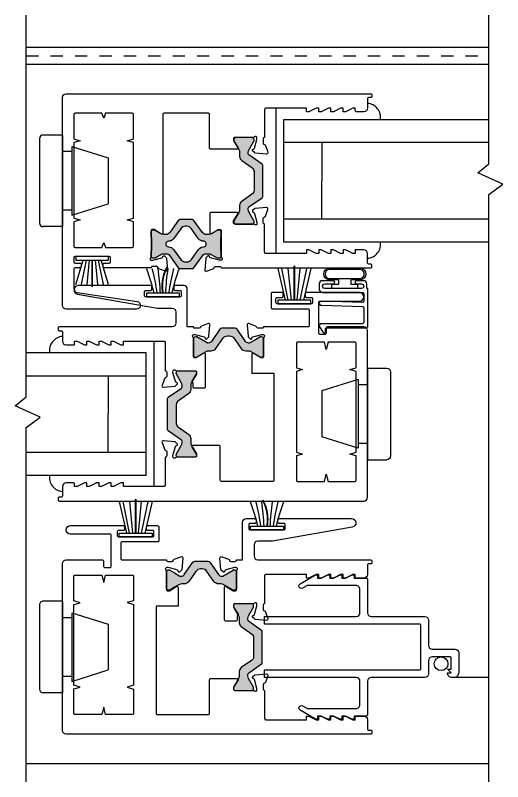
# Model space of a CAD drawing. Extents: x -58 to 121, y -68 to 28.
# Drawn here: x 8.9 to 12.9, y 11.53 to 17.8 of the extents above; entities that cross this region are included whole.
import ezdxf

# ---------------------------------------------------------------- set-up
doc = ezdxf.new("R2010")
doc.units = 0
doc.header["$LTSCALE"] = 0.25
doc.header["$MEASUREMENT"] = 0
doc.linetypes.add('HIDDEN', pattern=[0.375, 0.25, -0.125])
doc.layers.get('0').update_dxf_attribs({"linetype": 'CONTINUOUS'})
for name, color, linetype in [('GLASS-VINYL', 7, 'CONTINUOUS'), ('I-STRUT', 7, 'CONTINUOUS'), ('MISC', 9, 'CONTINUOUS'), ('SASH', 5, 'CONTINUOUS'), ('SEAL', 7, 'CONTINUOUS'), ('SILL-PAN', 7, 'CONTINUOUS'), ('VENT', 5, 'CONTINUOUS')]:
    doc.layers.add(name, color=color, linetype=linetype)
doc.styles.get("Standard").update_dxf_attribs({"font": 'simplex.shx'})

# ---------------------------------------------------------------- blocks, each defined once
blk = doc.blocks.new('25064-18mmX6mm-I-STRUT')
at = {"layer": 'I-STRUT'}
h = blk.add_hatch(color=256, dxfattribs=at)
h.dxf.hatch_style = 1
h.paths.add_polyline_path([(-0.2205, 0.3535, 0.414214), (-0.2362, 0.3377, 0.469068), (-0.2352, 0.3257), (-0.189, 0.2457), (-0.189, 0.1993, 0.244698), (-0.1722, 0.167), (-0.0877, 0.1078, -0.244698), (-0.0709, 0.0756), (-0.0709, -0.0773, -0.244698), (-0.0877, -0.1095), (-0.1722, -0.1687, 0.384668), (-0.1922, -0.2176, -0.227519), (-0.1953, -0.2583), (-0.2352, -0.3274, 0.131652), (-0.2362, -0.3313, 0.640011), (-0.2205, -0.3552), (-0.0866, -0.3552, 0.414214), (-0.0709, -0.3394, 0.469068), (-0.0719, -0.3274), (-0.1181, -0.2474), (-0.1181, -0.2174), (-0.005, -0.1382, 0.244698), (0, -0.1285), (0, -0.1268), (0, 0.1268, 0.244698), (-0.005, 0.1365), (-0.1181, 0.2157), (-0.1181, 0.2457), (-0.0719, 0.3257, 0.131652), (-0.0709, 0.3296, 0.640011), (-0.0866, 0.3535)])
blk.add_lwpolyline([(0, -0.1299), (0, -0.1268), (0, 0.1268, 0.244698), (-0.005, 0.1365), (-0.1131, 0.2122, -0.244698), (-0.1181, 0.2218), (-0.1181, 0.233, -0.131652), (-0.1118, 0.2566), (-0.0719, 0.3257, 0.131652), (-0.0709, 0.3296), (-0.0709, 0.3377, 0.414214), (-0.0866, 0.3535), (-0.2205, 0.3535, 0.414214), (-0.2362, 0.3377), (-0.2362, 0.3296, 0.131652), (-0.2352, 0.3257), (-0.1953, 0.2566, -0.131652), (-0.189, 0.233), (-0.189, 0.1993, 0.244698), (-0.1722, 0.167), (-0.0877, 0.1078, -0.244698), (-0.0709, 0.0756), (-0.0709, -0.0773, -0.244698), (-0.0877, -0.1095), (-0.1722, -0.1687, 0.244698), (-0.189, -0.201), (-0.189, -0.2347, -0.131652), (-0.1953, -0.2583), (-0.2352, -0.3274, 0.131652), (-0.2362, -0.3313), (-0.2362, -0.3394, 0.414214), (-0.2205, -0.3552), (-0.0866, -0.3552, 0.414214), (-0.0709, -0.3394), (-0.0709, -0.3313, 0.131652), (-0.0719, -0.3274), (-0.1118, -0.2583, -0.131652), (-0.1181, -0.2347), (-0.1181, -0.2235, -0.244698), (-0.1131, -0.2139), (-0.005, -0.1382, 0.244698), (0, -0.1285)], format="xyb", dxfattribs=at)
blk = doc.blocks.new('25065-14.6mmX10.2mm-I-STRUT')
at = {"layer": 'I-STRUT'}
h = blk.add_hatch(color=256, dxfattribs=at)
h.dxf.hatch_style = 1
h.paths.add_polyline_path([(-0.2213, 0.1958, 0.242889), (-0.2309, 0.2008), (-0.2835, 0.2008), (-0.336, 0.2008, 0.242889), (-0.3456, 0.1958), (-0.417, 0.0953, -0.242889), (-0.4491, 0.0787), (-0.4802, 0.0787), (-0.5378, 0.112, 0.131652), (-0.5437, 0.1136, 1.253406), (-0.5709, 0.1018), (-0.5709, 0.0591), (-0.5708, 0.0584, 0.217301), (-0.5669, 0.0512), (-0.5669, -0.0669, -0.236068), (-0.5709, -0.0591), (-0.5709, -0.1018, 0.414214), (-0.5591, -0.1136, 0.629762), (-0.5378, -0.112), (-0.4802, -0.0787), (-0.4491, -0.0787, -0.242889), (-0.417, -0.0953), (-0.3456, -0.1958, 0.242889), (-0.336, -0.2008), (-0.2835, -0.2008), (-0.2309, -0.2008, 0.242889), (-0.2213, -0.1958), (-0.1499, -0.0953, -0.242889), (-0.1178, -0.0787), (-0.0867, -0.0787), (-0.0291, -0.112, 0.131652), (-0.0232, -0.1136, 1.253406), (0.0039, -0.1018), (0.0039, -0.0591), (0.0039, -0.0584, 0.217301), (0, -0.0512), (0, 0.0512), (0.0039, 0.1018, 0.414214), (-0.0079, 0.1136, 0.629762), (-0.0291, 0.112), (-0.0867, 0.0787), (-0.1178, 0.0787, -0.242889), (-0.1499, 0.0953)])
h.paths.add_polyline_path([(-0.2392, 0.1261), (-0.1807, 0.0438, 0.244669), (-0.1419, 0.0239, -1.006741), (-0.1419, -0.0234, 0.244669), (-0.1807, -0.0432), (-0.2392, -0.1255, -0.242889), (-0.2777, -0.1454), (-0.2835, -0.1454), (-0.2892, -0.1454, -0.242889), (-0.3277, -0.1255), (-0.3862, -0.0432, 0.244669), (-0.425, -0.0234, -1.006741), (-0.425, 0.0239, 0.244669), (-0.3862, 0.0438), (-0.3277, 0.1261, -0.242889), (-0.2892, 0.1459), (-0.2835, 0.1459), (-0.2777, 0.1459, -0.242889)], flags=16)
for points in [[(-0.5709, -0.0591), (-0.5709, -0.1018, 0.414214), (-0.5591, -0.1136), (-0.5437, -0.1136, 0.131652), (-0.5378, -0.112), (-0.4893, -0.084, -0.131652), (-0.4697, -0.0787), (-0.4491, -0.0787, -0.242889), (-0.417, -0.0953), (-0.3456, -0.1958, 0.242889), (-0.336, -0.2008), (-0.2835, -0.2008), (-0.2309, -0.2008, 0.242889), (-0.2213, -0.1958), (-0.1499, -0.0953, -0.242889), (-0.1178, -0.0787), (-0.0973, -0.0787, -0.131652), (-0.0776, -0.084), (-0.0291, -0.112, 0.131652), (-0.0232, -0.1136), (-0.0079, -0.1136, 0.414214), (0.0039, -0.1018), (0.0039, -0.0591, 0.236068), (0, -0.0512), (0, 0.0512, 0.236068), (0.0039, 0.0591), (0.0039, 0.1018, 0.414214), (-0.0079, 0.1136), (-0.0232, 0.1136, 0.131652), (-0.0291, 0.112), (-0.0776, 0.084, -0.131652), (-0.0973, 0.0787), (-0.1178, 0.0787, -0.242889), (-0.1499, 0.0953), (-0.2213, 0.1958, 0.242889), (-0.2309, 0.2008), (-0.2835, 0.2008), (-0.336, 0.2008, 0.242889), (-0.3456, 0.1958), (-0.417, 0.0953, -0.242889), (-0.4491, 0.0787), (-0.4697, 0.0787, -0.131652), (-0.4893, 0.084), (-0.5378, 0.112, 0.131652), (-0.5437, 0.1136), (-0.5591, 0.1136, 0.414214), (-0.5709, 0.1018), (-0.5709, 0.0591, 0.236068), (-0.5669, 0.0512), (-0.5669, -0.0512, 0.236068)], [(-0.425, -0.0234, -0.244669), (-0.3862, -0.0432), (-0.3277, -0.1255, 0.242889), (-0.2892, -0.1454), (-0.2835, -0.1454), (-0.2777, -0.1454, 0.242889), (-0.2392, -0.1255), (-0.1807, -0.0432, -0.244669), (-0.1419, -0.0234, 1.006741), (-0.1419, 0.0239, -0.244669), (-0.1807, 0.0438), (-0.2392, 0.1261, 0.242889), (-0.2777, 0.1459), (-0.2835, 0.1459), (-0.2892, 0.1459, 0.242889), (-0.3277, 0.1261), (-0.3862, 0.0438, -0.244669), (-0.425, 0.0239, 1.006741)]]:
    blk.add_lwpolyline(points, format="xyb", close=True, dxfattribs=at)
blk = doc.blocks.new('3727-1-THERMAL-SLIDING-INTERLOCKER')
at = {"layer": 'VENT'}
for points in [[(2.5, 0.84), (2.5, 0.764, -0.414214), (2.47, 0.734), (2.41, 0.734, -0.414214), (2.4, 0.744), (2.4, 0.764), (2.38, 0.764), (2.32, 0.734), (2.3, 0.734), (2.3, 0.764), (2.28, 0.764), (2.22, 0.734), (2.2, 0.734), (2.2, 0.764), (2.18, 0.764), (2.12, 0.734), (2.1, 0.734), (2.1, 0.764), (2.08, 0.764), (2.02, 0.734), (2, 0.734), (2, 0.764), (1.667, 0.764, 0.414214), (1.657, 0.754), (1.657, 0.524, 0.414214), (1.6454, 0.5124), (1.6454, 0.4775, 0.359508), (1.6548, 0.4661, -0.263725), (1.6635, 0.4587), (1.6834, 0.4041), (1.6834, 0.404, -0.548619), (1.6715, 0.3885), (1.5799, 0.3965, -0.176327), (1.5727, 0.3999), (1.5586, 0.4139, -0.57735), (1.562, 0.4269), (1.5664, 0.4281, 0.267949), (1.5746, 0.4363), (1.594, 0.5085, 0.065543), (1.5944, 0.5115), (1.5944, 0.5201, 0.6885), (1.5741, 0.5279, -0.213422), (1.5654, 0.524), (1.413, 0.524, 0.414214), (1.4014, 0.5124), (1.4014, 0.5038, 0.137872), (1.4031, 0.4978), (1.4369, 0.4424, -0.585524), (1.4283, 0.4272), (1.216, 0.4272, -0.414214), (1.206, 0.4372), (1.206, 0.712, 0.414214), (1.196, 0.722), (0.8328, 0.722, 0.414214), (0.8228, 0.712), (0.8228, -0.2596, -0.585524), (0.811, -0.2662), (0.7522, -0.2303, 0.137872), (0.7462, -0.2286), (0.7376, -0.2286, 0.414214), (0.726, -0.2402), (0.726, -0.4524, -0.213422), (0.7221, -0.4611, 0.6885), (0.7299, -0.4814), (0.7385, -0.4814, 0.065543), (0.7415, -0.481), (0.8137, -0.4616, 0.267949), (0.8219, -0.4534), (0.8231, -0.449, -0.57735), (0.8361, -0.4456), (0.8501, -0.4597, -0.176327), (0.8535, -0.4669), (0.8615, -0.5585, -0.548619), (0.846, -0.5704), (0.8459, -0.5704), (0.7913, -0.5505, -0.263725), (0.7839, -0.5418, 0.359508), (0.7725, -0.5324), (0.7376, -0.5324, 0.414214), (0.726, -0.544), (0.344, -0.544, -0.414214), (0.334, -0.534), (0.334, -0.514, -0.414214), (0.344, -0.504), (0.384, -0.504, 0.414214), (0.394, -0.494), (0.394, -0.461, 0.414214), (0.384, -0.451), (0.104, -0.451, 0.414214), (0.094, -0.461), (0.094, -0.494, 0.414214), (0.104, -0.504), (0.144, -0.504, -0.414214), (0.154, -0.514), (0.154, -0.534, -0.414214), (0.144, -0.544), (0.104, -0.544, 0.414214), (0.094, -0.554), (0.094, -0.7151, 0.3714), (0.1196, -0.7448), (0.6118, -0.8184, -0.928445), (0.6071, -0.882), (0.03, -0.882, -0.414214), (0, -0.852), (0, 0.852, -0.414214), (0.03, 0.882), (2.526, 0.882, -0.414214), (2.536, 0.872), (2.536, 0.86, -0.414214), (2.526, 0.85), (2.51, 0.85, 0.414214)], [(0.094, 0.5125), (0.1445, 0.497), (0.094, 0.4815), (0.094, -0.1355), (0.1445, -0.151), (0.094, -0.1665), (0.094, -0.366, 0.414214), (0.104, -0.376), (0.3227, -0.376), (0.3382, -0.336), (0.3537, -0.376), (0.572, -0.376, 0.414214), (0.582, -0.366), (0.582, -0.1666), (0.5315, -0.1513), (0.582, -0.136), (0.582, 0.482), (0.5315, 0.4973), (0.582, 0.5126), (0.582, 0.712, 0.414214), (0.572, 0.722), (0.3537, 0.722), (0.3382, 0.682), (0.3227, 0.722), (0.104, 0.722, 0.414214), (0.094, 0.712)]]:
    blk.add_lwpolyline(points, format="xyb", close=True, dxfattribs=at)
blk = doc.blocks.new('3727-2-THERMAL-SLIDING-INTERLOCKER')
at = {"layer": 'VENT'}
blk.add_lwpolyline([(1.1809, -0.5704), (1.2355, -0.5505, 0.263725), (1.2429, -0.5418, -0.359508), (1.2543, -0.5324), (1.2892, -0.5324, -0.414214), (1.3008, -0.544), (2.5254, -0.544, 0.414214), (2.5354, -0.534), (2.5354, -0.522, 0.414214), (2.5254, -0.512), (2.5094, -0.512, -0.414214), (2.4994, -0.502), (2.4994, -0.426, 0.414214), (2.4694, -0.396), (2.3994, -0.396), (2.3994, -0.426), (2.3794, -0.426), (2.3194, -0.396), (2.2994, -0.396), (2.2994, -0.426), (2.2794, -0.426), (2.2194, -0.396), (2.1994, -0.396), (2.1994, -0.426), (2.1794, -0.426), (2.1194, -0.396), (2.0994, -0.396), (2.0994, -0.426), (2.0794, -0.426), (2.0194, -0.396), (1.9994, -0.396), (1.9994, -0.426), (1.6664, -0.426, -0.414214), (1.6564, -0.416), (1.6564, -0.1849, -0.414214), (1.6448, -0.1732), (1.6448, -0.1384, -0.359508), (1.6542, -0.127, 0.263725), (1.6629, -0.1195), (1.6828, -0.065), (1.6828, -0.0649, 0.548619), (1.6709, -0.0493), (1.5793, -0.0574, 0.176327), (1.5721, -0.0607), (1.558, -0.0748, 0.57735), (1.5615, -0.0878), (1.5658, -0.0889, -0.267949), (1.5741, -0.0972), (1.5934, -0.1694, -0.065543), (1.5938, -0.1724), (1.5938, -0.181, -0.6885), (1.5735, -0.1887, 0.213422), (1.5649, -0.1849), (1.4124, -0.1849, -0.414214), (1.4008, -0.1732), (1.4008, -0.1647, -0.137872), (1.4025, -0.1586), (1.4357, -0.1042, 0.585524), (1.4272, -0.089), (1.2164, -0.089, 0.414214), (1.2064, -0.099), (1.2064, -0.254, 0.585524), (1.2216, -0.2626), (1.2746, -0.2303, -0.137872), (1.2806, -0.2286), (1.2892, -0.2286, -0.414214), (1.3008, -0.2402), (1.3008, -0.4524, 0.213422), (1.3047, -0.4611, -0.6885), (1.2969, -0.4814), (1.2883, -0.4814, -0.065543), (1.2853, -0.481), (1.2131, -0.4616, -0.267949), (1.2049, -0.4534), (1.2037, -0.449, 0.57735), (1.1907, -0.4456), (1.1767, -0.4597, 0.176327), (1.1733, -0.4669), (1.1653, -0.5585, 0.548619), (1.1808, -0.5704)], format="xyb", close=True, dxfattribs=at)
blk = doc.blocks.new('A$C1D443341')
for p, q in [((0, 0.719), (0, 0.031)), ((0.188, 0.75), (0.031, 0.75)), ((0.188, 0.75), (0.188, 0)), ((0.264, 0.656), (0.562, 0.563)), ((0.264, 0.656), (0.264, 0.094)), ((0.264, 0.615), (0.188, 0.615)), ((0.562, 0.563), (0.562, 0.187)), ((0.264, 0.135), (0.188, 0.135)), ((0.264, 0.094), (0.562, 0.187)), ((0.188, 0), (0.031, 0))]:
    blk.add_line(p, q)
for centre, start, end in [((0.031, 0.719), 90, 180), ((0.031, 0.031), 180, 270)]:
    blk.add_arc(centre, 0.031, start, end)
blk = doc.blocks.new('*U103')
for p, q in [((0.03, 0.0494), (0.2285, 0.0899)), ((0.03, 0.0235), (0.2285, 0.0428)), ((0.03, -0.0235), (0.2285, -0.0428)), ((0.03, -0.0494), (0.2285, -0.0899))]:
    blk.add_line(p, q)
at = {"layer": 'SEAL'}
for p, q in [((0.2285, 0.135), (0.03, 0.0742)), ((0.2285, -0.135), (0.03, -0.0742))]:
    blk.add_line(p, q, dxfattribs=at)
blk.add_lwpolyline([(0, -0.135), (0, 0.135), (0.03, 0.135), (0.03, -0.135)], close=True, dxfattribs=at)
at = {"layer": 'SEAL', "const_width": 0.015}
blk.add_lwpolyline([(0.03, 0), (0.2496, 0)], dxfattribs=at)
at = {"flags": 9}
for tag, p in [('MANUFACTURER_PART_#', (0, -0.1988)), ('FLEETWOOD_PART_#', (-0.0006, -0.2487))]:
    blk.add_attdef(tag, p, '', height=0.0312, dxfattribs=at)
blk = doc.blocks.new('3727-SLIDING-INTERLOCK-ASSEMBLY')
for name, p in [('3727-1-THERMAL-SLIDING-INTERLOCKER', (-1.8119, -0.1719)), ('25064-18mmX6mm-I-STRUT', (-0.1708, -0.0029)), ('3727-2-THERMAL-SLIDING-INTERLOCKER', (-1.8113, -0.1719)), ('25065-14.6mmX10.2mm-I-STRUT', (-0.5151, -0.5208))]:
    blk.add_blockref(name, p)
at = {"layer": 'MISC'}
blk.add_blockref('A$C1D443341', (-1.9999, -0.3779), dxfattribs=at)
at = {"layer": 'SEAL', "xscale": -1, "rotation": 90}
blk.add_blockref('*U103', (-1.5679, -0.6229), dxfattribs=at)
blk = doc.blocks.new('3728-1-FIXED-INTERLOCKER')
at = {"layer": 'VENT', "linetype": 'Continuous'}
blk.add_lwpolyline([(-0.9169, 0.7195), (-0.9715, 0.7394), (-0.9715, 0.7394, 0.548619), (-0.9871, 0.7275), (-0.9791, 0.6359, 0.176327), (-0.9757, 0.6287), (-0.9616, 0.6146, 0.57735), (-0.9487, 0.618), (-0.9475, 0.6224, -0.267949), (-0.9393, 0.6306), (-0.8671, 0.65, -0.065543), (-0.8641, 0.6504), (-0.8555, 0.6504, -0.6885), (-0.8477, 0.6301, 0.213422), (-0.8516, 0.6214), (-0.8516, 0.471, -0.414214), (-0.8632, 0.4594), (-0.8718, 0.4594, -0.137872), (-0.8778, 0.4611), (-0.9332, 0.4949, 0.585524), (-0.9484, 0.4864), (-0.9484, 0.3344), (-0.7674, 0.3344), (-0.7674, -0.543, -0.414214), (-0.7774, -0.553), (-1.196, -0.553, -0.414214), (-1.206, -0.543), (-1.206, -0.268, 0.414214), (-1.216, -0.258), (-1.4324, -0.258, 0.585524), (-1.439, -0.2698), (-1.4031, -0.3286, -0.137872), (-1.4014, -0.3346), (-1.4014, -0.3432, -0.414214), (-1.413, -0.3548), (-1.5654, -0.3548, 0.213422), (-1.5741, -0.3587, -0.6885), (-1.5944, -0.3509), (-1.5944, -0.3423, -0.065543), (-1.594, -0.3393), (-1.5746, -0.2671, -0.267949), (-1.5664, -0.2589), (-1.562, -0.2577, 0.57735), (-1.5586, -0.2447), (-1.5727, -0.2307, 0.176327), (-1.5799, -0.2273), (-1.6715, -0.2193, 0.548619), (-1.6834, -0.2348), (-1.6834, -0.2349), (-1.6635, -0.2895, 0.263725), (-1.6548, -0.2969, -0.359508), (-1.6454, -0.3083), (-1.6454, -0.3432, -0.414214), (-1.657, -0.3548), (-1.657, -0.585, -0.414214), (-1.667, -0.595), (-2, -0.595), (-2, -0.565), (-2.02, -0.565), (-2.08, -0.595), (-2.1, -0.595), (-2.1, -0.565), (-2.12, -0.565), (-2.18, -0.595), (-2.2, -0.595), (-2.2, -0.565), (-2.22, -0.565), (-2.28, -0.595), (-2.3, -0.595), (-2.3, -0.565), (-2.32, -0.565), (-2.38, -0.595), (-2.4, -0.595), (-2.4, -0.575, 0.414214), (-2.41, -0.565), (-2.47, -0.565, 0.414214), (-2.5, -0.595), (-2.5, -0.671, -0.414214), (-2.51, -0.681), (-2.526, -0.681, 0.414214), (-2.536, -0.691), (-2.536, -0.703, 0.414214), (-2.526, -0.713), (-0.03, -0.713, 0.414214), (0, -0.683), (0, 0.683, 0.414214), (-0.03, 0.713), (-0.328, 0.713, 0.414214), (-0.338, 0.703), (-0.338, 0.661, -0.414214), (-0.348, 0.651), (-0.39, 0.651, -0.414214), (-0.4, 0.661), (-0.4, 0.914, -0.414214), (-0.39, 0.924), (-0.066, 0.924, 1), (-0.066, 0.994), (-0.5, 0.994, 0.414214), (-0.51, 0.984), (-0.51, 0.964, 0.414214), (-0.5, 0.954), (-0.46, 0.954, -0.414214), (-0.45, 0.944), (-0.45, 0.911, -0.414214), (-0.46, 0.901), (-0.74, 0.901, -0.414214), (-0.75, 0.911), (-0.75, 0.944, -0.414214), (-0.74, 0.954), (-0.7, 0.954, 0.414214), (-0.69, 0.964), (-0.69, 0.984, 0.414214), (-0.7, 0.994), (-0.78, 0.994, 0.414214), (-0.79, 0.984), (-0.79, 0.871, 0.414214), (-0.78, 0.861), (-0.488, 0.861, -0.414214), (-0.478, 0.851), (-0.478, 0.723, -0.414214), (-0.488, 0.713), (-0.8516, 0.713, -0.414214), (-0.8632, 0.7014), (-0.8981, 0.7014, -0.359508), (-0.9095, 0.7108, 0.263725), (-0.9169, 0.7195), (-0.9715, 0.7394), (-0.9715, 0.7394, 0.548619), (-0.9871, 0.7275), (-0.9791, 0.6359)], format="xyb", dxfattribs=at)
blk.add_lwpolyline([(-0.094, -0.3435), (-0.1445, -0.328), (-0.094, -0.3125), (-0.094, 0.3475), (-0.1445, 0.363), (-0.094, 0.3785), (-0.094, 0.578, 0.414214), (-0.104, 0.588), (-0.3227, 0.588), (-0.3382, 0.528), (-0.3537, 0.588), (-0.572, 0.588, 0.414214), (-0.582, 0.578), (-0.582, 0.3786), (-0.5315, 0.3633), (-0.582, 0.348), (-0.582, -0.313), (-0.5315, -0.3283), (-0.582, -0.3436), (-0.582, -0.543, 0.414214), (-0.572, -0.553), (-0.3537, -0.553), (-0.3382, -0.493), (-0.3227, -0.553), (-0.104, -0.553, 0.414214), (-0.094, -0.543)], format="xyb", close=True, dxfattribs=at)
blk = doc.blocks.new('3728-2-FIXED-INTERLOCKER')
at = {"layer": 'VENT', "linetype": 'Continuous'}
blk.add_lwpolyline([(-1.8264, 1.001, -0.414214), (-1.8164, 1.011), (-1.7764, 1.011, 0.414214), (-1.7664, 1.021), (-1.7664, 1.041, 0.414214), (-1.7764, 1.051), (-2.3695, 1.051, 0.916331), (-2.3756, 0.9815), (-1.7204, 0.866), (-1.6004, 0.866, -0.414214), (-1.5704, 0.836), (-1.5704, 0.743, -0.414214), (-1.6004, 0.713), (-2.526, 0.713, 0.414214), (-2.536, 0.703), (-2.536, 0.691, 0.414214), (-2.526, 0.681), (-2.51, 0.681, -0.414214), (-2.5, 0.671), (-2.5, 0.595, 0.414214), (-2.47, 0.565), (-2.4, 0.565), (-2.4, 0.595), (-2.38, 0.595), (-2.32, 0.565), (-2.3, 0.565), (-2.3, 0.595), (-2.28, 0.595), (-2.22, 0.565), (-2.2, 0.565), (-2.2, 0.595), (-2.18, 0.595), (-2.12, 0.565), (-2.1, 0.565), (-2.1, 0.595), (-2.08, 0.595), (-2.02, 0.565), (-2, 0.565), (-2, 0.595), (-1.667, 0.595, -0.414214), (-1.657, 0.585), (-1.657, 0.3539, -0.414214), (-1.6454, 0.3422), (-1.6454, 0.3074, -0.359508), (-1.6548, 0.296, 0.263725), (-1.6635, 0.2885), (-1.6834, 0.234), (-1.6834, 0.2339, 0.548619), (-1.6715, 0.2183), (-1.5799, 0.2264, 0.176327), (-1.5727, 0.2297), (-1.5586, 0.2438, 0.57735), (-1.562, 0.2568), (-1.5664, 0.2579, -0.267949), (-1.5746, 0.2662), (-1.594, 0.3384, -0.065543), (-1.5944, 0.3414), (-1.5944, 0.35, -0.6885), (-1.5741, 0.3577, 0.213422), (-1.5654, 0.3539), (-1.413, 0.3539, -0.414214), (-1.4014, 0.3422), (-1.4014, 0.3337, -0.137872), (-1.4031, 0.3276), (-1.439, 0.2688, 0.585524), (-1.4324, 0.257), (-1.4324, 0.223, 0.414214), (-1.4224, 0.213), (-1.337, 0.213, 0.414214), (-1.327, 0.223), (-1.327, 0.4879, 0.585524), (-1.3422, 0.4964), (-1.4001, 0.4611, -0.137872), (-1.4062, 0.4594), (-1.4148, 0.4594, -0.414214), (-1.4264, 0.471), (-1.4264, 0.6214, 0.213422), (-1.4303, 0.6301, -0.6885), (-1.4225, 0.6504), (-1.4139, 0.6504, -0.065543), (-1.4109, 0.65), (-1.3387, 0.6306, -0.267949), (-1.3305, 0.6224), (-1.3293, 0.618, 0.57735), (-1.3163, 0.6146), (-1.3022, 0.6287, 0.176327), (-1.2989, 0.6359), (-1.2909, 0.7275, 0.548619), (-1.3064, 0.7394), (-1.3065, 0.7394), (-1.3611, 0.7195, 0.263725), (-1.3685, 0.7108, -0.359508), (-1.3799, 0.7014), (-1.4148, 0.7014, -0.414214), (-1.4264, 0.713), (-1.4764, 0.713), (-1.4764, 0.7587), (-1.4764, 1.021, 0.414214), (-1.5064, 1.051), (-1.5764, 1.051, 0.414214), (-1.5864, 1.041), (-1.5864, 1.021, 0.414214), (-1.5764, 1.011), (-1.5364, 1.011, -0.414214), (-1.5264, 1.001), (-1.5264, 0.968, -0.414214), (-1.5364, 0.958), (-1.8164, 0.958, -0.414214), (-1.8264, 0.968)], format="xyb", close=True, dxfattribs=at)
blk = doc.blocks.new('25066-14.6mmX6mm-I-STRUT')
at = {"layer": 'I-STRUT'}
h = blk.add_hatch(color=256, dxfattribs=at)
h.dxf.hatch_style = 1
h.paths.add_polyline_path([(-0.0068, -0.063), (0, -0.063), (0.0068, -0.063, -0.244698), (0.0455, -0.0831), (0.1027, -0.1649, 0.304221), (0.1509, -0.1859, -0.181711), (0.1837, -0.1914), (0.2205, -0.2126), (0.2596, -0.2352, 0.131652), (0.2635, -0.2362, 0.640011), (0.2874, -0.2205), (0.2874, -0.2008), (0.2874, -0.1063), (0.2874, -0.0866, 0.414214), (0.2717, -0.0709, 0.469068), (0.2596, -0.0719), (0.2205, -0.0945), (0.1755, -0.1205, -0.131652), (0.1696, -0.122), (0.166, -0.122, -0.244698), (0.1402, -0.1086), (0.07, -0.0084, 0.244698), (0.0539, 0), (0, 0), (-0.0539, 0, 0.244698), (-0.07, -0.0084), (-0.1402, -0.1086, -0.244698), (-0.166, -0.122), (-0.1728, -0.122), (-0.2596, -0.0719, 0.131652), (-0.2635, -0.0709, 0.640011), (-0.2874, -0.0866), (-0.2874, -0.1063), (-0.2874, -0.2008), (-0.2874, -0.2205, 0.414214), (-0.2717, -0.2362, 0.469068), (-0.2596, -0.2352), (-0.1837, -0.1914, -0.131652), (-0.1601, -0.185), (-0.1414, -0.185, 0.244698), (-0.1027, -0.1649), (-0.0455, -0.0831, -0.244698)])
blk.add_lwpolyline([(-0.2635, -0.0709), (-0.2717, -0.0709, 0.414214), (-0.2874, -0.0866), (-0.2874, -0.1063), (-0.2874, -0.2008), (-0.2874, -0.2205, 0.414214), (-0.2717, -0.2362), (-0.2635, -0.2362, 0.131652), (-0.2596, -0.2352), (-0.1837, -0.1914, -0.131652), (-0.1601, -0.185), (-0.1414, -0.185, 0.244698), (-0.1027, -0.1649), (-0.0455, -0.0831, -0.244698), (-0.0068, -0.063), (0, -0.063), (0.0068, -0.063, -0.244698), (0.0455, -0.0831), (0.1027, -0.1649, 0.244698), (0.1414, -0.185), (0.1601, -0.185, -0.131652), (0.1837, -0.1914), (0.2205, -0.2126), (0.2596, -0.2352, 0.131652), (0.2635, -0.2362), (0.2717, -0.2362, 0.414214), (0.2874, -0.2205), (0.2874, -0.2008), (0.2874, -0.1063), (0.2874, -0.0866, 0.414214), (0.2717, -0.0709), (0.2635, -0.0709, 0.131652), (0.2596, -0.0719), (0.2205, -0.0945), (0.1755, -0.1205, -0.131652), (0.1696, -0.122), (0.166, -0.122, -0.244698), (0.1402, -0.1086), (0.07, -0.0084, 0.244698), (0.0539, 0), (0, 0), (-0.0539, 0, 0.244698), (-0.07, -0.0084), (-0.1402, -0.1086, -0.244698), (-0.166, -0.122), (-0.1696, -0.122, -0.131652), (-0.1755, -0.1205), (-0.2596, -0.0719), (-0.2614, -0.0709), (-0.2635, -0.0709, -0.131652), (-0.2596, -0.0719)], format="xyb", dxfattribs=at)
blk = doc.blocks.new('*U106')
for centre, radius, start, end in [((-0.3932, 1.8385), 1.8144, 283.48725, 290.13438), ((-0.2541, 1.9815), 1.9529, 278.36473, 284.39471), ((-0.0497, 1.9172), 1.8953, 272.41045, 278.52923), ((-0.0497, -1.9172), 1.8953, 81.47077, 87.58955), ((-0.2541, -1.9815), 1.9529, 75.60529, 81.63527), ((-0.3932, -1.8385), 1.8144, 69.86562, 76.51275)]:
    blk.add_arc(centre, radius, start, end)
at = {"layer": 'SEAL'}
blk.add_lwpolyline([(0, -0.135), (0, 0.135), (0.03, 0.135), (0.03, -0.135)], close=True, dxfattribs=at)
at = {"layer": 'SEAL', "const_width": 0.015}
blk.add_lwpolyline([(0.03, 0, 0.171612), (0.2445, 0.0342)], format="xyb", dxfattribs=at)
at = {"flags": 9}
for tag, p in [('MANUFACTURER_PART_#', (0, -0.1988)), ('FLEETWOOD_PART_#', (-0.0006, -0.2487))]:
    blk.add_attdef(tag, p, '', height=0.0312, dxfattribs=at)
blk = doc.blocks.new('19117-Seal')
for p, q in [((0.29, 0.1349), (0.03, 0.0742)), ((0.03, 0.0494), (0.29, 0.1025)), ((0.03, 0.0235), (0.29, 0.0488)), ((0.03, -0.0235), (0.29, -0.0488)), ((0.03, -0.0494), (0.29, -0.1025)), ((0.29, -0.135), (0.03, -0.0742))]:
    blk.add_line(p, q)
at = {"const_width": 0.015}
blk.add_lwpolyline([(0.03, 0), (0.3116, 0)], dxfattribs=at)
at = {"layer": 'SEAL'}
blk.add_lwpolyline([(0, -0.135), (0, 0.135), (0.03, 0.135), (0.03, -0.135)], close=True, dxfattribs=at)
at = {"flags": 9}
for tag, p in [('MANUFACTURER_PART_#', (0, -0.1988)), ('FLEETWOOD_PART_#', (-0.0006, -0.2487))]:
    blk.add_attdef(tag, p, '', height=0.0312, dxfattribs=at)
blk = doc.blocks.new('*U113')
at = {"layer": 'SASH', "color": 7}
for points in [[(1.5212, 1.0268), (1.5212, 1.0618), (1.5762, 1.0618), (1.5762, 1.0963), (1.4943, 1.0963, -0.830739), (1.4943, 1.195), (1.7581, 1.195, -0.830739), (1.7581, 1.0963), (1.6762, 1.0963), (1.6762, 1.0618), (1.7312, 1.0618), (1.7312, 1.0268)], [(1.7581, 1.1817), (1.4943, 1.1817, 0.768484), (1.4943, 1.1096), (1.7581, 1.1096, 0.768484)]]:
    blk.add_lwpolyline(points, format="xyb", close=True, dxfattribs=at)
at = {"layer": 'VENT', "color": 7}
blk.add_lwpolyline([(1.4341, 0.8894), (1.7716, 0.8795, -0.405608), (1.7815, 0.8692), (1.7815, 0.749, -0.414214), (1.7712, 0.7387), (1.434, 0.7387, 0.586161), (1.42, 0.7138), (1.4488, 0.6668, 0.75692), (1.4678, 0.6721), (1.4678, 0.6957, -0.414214), (1.4781, 0.7059), (1.8041, 0.7059, 0.414214), (1.8143, 0.7162), (1.8143, 1.0235, 0.414214), (1.811, 1.0268), (1.8105, 1.0268, -0.414214), (1.8071, 1.0301), (1.8071, 1.0647, 0.414214), (1.7815, 1.0904), (1.723, 1.0904, 1.000001), (1.723, 1.0647), (1.7625, 1.0647, -1), (1.7625, 1.0268), (1.4622, 1.0268, -1.000001), (1.4622, 1.0647), (1.5313, 1.0647, 1), (1.5313, 1.0904), (1.4432, 1.0904, 0.414214), (1.4176, 1.0647), (1.4176, 1.0196, 0.414214), (1.4432, 0.994), (1.7712, 0.994, -0.414214), (1.7815, 0.9837), (1.7815, 0.9225, -0.422884), (1.7709, 0.9123), (1.4347, 0.9222, 1.023375)], format="xyb", close=True, dxfattribs=at)
for name, p in [('3728-2-FIXED-INTERLOCKER', (1.8125, 0)), ('3728-1-FIXED-INTERLOCKER', (1.8125, 0)), ('25066-14.6mmX6mm-I-STRUT', (0.6735, 0.7018))]:
    blk.add_blockref(name, p)
at = {"xscale": -1}
blk.add_blockref('25064-18mmX6mm-I-STRUT', (0.1749, 0), dxfattribs=at)
at = {"layer": 'MISC', "xscale": -1}
blk.add_blockref('A$C1D443341', (2.0005, -0.375), dxfattribs=at)
at = {"layer": 'SEAL', "xscale": -1, "rotation": 270}
for name, p in [('*U106', (0.1361, 0.958)), ('19117-Seal', (1.2125, 0.901))]:
    blk.add_blockref(name, p, dxfattribs=at)
blk = doc.blocks.new('*U115')
for name, p in [('3727-SLIDING-INTERLOCK-ASSEMBLY', (0.5619, 0.9569)), ('*U113', (-0.5625, -0.954))]:
    blk.add_blockref(name, p)
blk = doc.blocks.new('3766 SCREEN ADAPTER')
blk.add_line((0.25, 1.8363), (0.25, 1.544))
blk.add_lwpolyline([(0.21, 1.528), (0.18, 1.498), (0.18, 1.528), (0.09, 1.528, 0.414214), (0.08, 1.518), (0.08, 1.373, 0.414214), (0.11, 1.343), (0.22, 1.343, -0.414214), (0.25, 1.313), (0.25, 0.873, 0.414214), (0.28, 0.843), (0.555, 0.843, -0.414214), (0.565, 0.833), (0.565, 0.733), (0.59, 0.733), (0.59, 0.718), (0.565, 0.663), (0.565, 0.633), (0.59, 0.633), (0.59, 0.618), (0.565, 0.563), (0.565, 0.533), (0.59, 0.533), (0.59, 0.518), (0.565, 0.463), (0.565, 0.433), (0.59, 0.433), (0.59, 0.418), (0.5167, 0.291, -1), (0.482, 0.311), (0.5017, 0.345, 0.131652), (0.503, 0.35), (0.503, 0.75, 0.414214), (0.472, 0.781), (0.28, 0.781, 0.414214), (0.25, 0.751), (0.25, 0), (0.188, 0), (0.188, 1.271, 0.414214), (0.178, 1.281), (-0.178, 1.281, 0.414214), (-0.188, 1.271), (-0.188, 0), (-0.25, 0), (-0.25, 0.751, 0.414214), (-0.28, 0.781), (-0.472, 0.781, 0.414214), (-0.503, 0.75), (-0.503, 0.35, 0.131652), (-0.5017, 0.345), (-0.482, 0.311, -1), (-0.5167, 0.291), (-0.59, 0.418), (-0.59, 0.433), (-0.565, 0.433), (-0.565, 0.463), (-0.59, 0.518), (-0.59, 0.533), (-0.565, 0.533), (-0.565, 0.563), (-0.59, 0.618), (-0.59, 0.633), (-0.565, 0.633), (-0.565, 0.663), (-0.59, 0.718), (-0.59, 0.733), (-0.565, 0.733), (-0.565, 0.833, -0.414214), (-0.555, 0.843), (-0.28, 0.843, 0.414214), (-0.25, 0.873), (-0.25, 1.313, -0.414214), (-0.22, 1.343), (-0.012, 1.343, 0.414214), (0.018, 1.373), (0.018, 1.56, -0.414214), (0.048, 1.59), (0.21, 1.59, -0.414214), (0.25, 1.55), (0.25, 1.538, -0.414214), (0.21, 1.498)], format="xyb", close=True)
blk.add_circle((0.1363, 1.4455), 0.0563)
blk = doc.blocks.new('*U107')
for name, p in [('3728-2-FIXED-INTERLOCKER', (1.8125, 0)), ('3728-1-FIXED-INTERLOCKER', (1.8125, 0)), ('25066-14.6mmX6mm-I-STRUT', (0.6735, 0.7018))]:
    blk.add_blockref(name, p)
at = {"xscale": -1}
blk.add_blockref('25064-18mmX6mm-I-STRUT', (0.1749, 0), dxfattribs=at)
at = {"layer": 'MISC', "xscale": -1}
blk.add_blockref('A$C1D443341', (2.0005, -0.375), dxfattribs=at)
at = {"layer": 'SEAL', "xscale": -1, "rotation": 270}
for name, p in [('*U106', (0.1361, 0.958)), ('19117-Seal', (1.2125, 0.901))]:
    blk.add_blockref(name, p, dxfattribs=at)

msp = doc.modelspace()

# ---------------------------------------------------------------- linework, layer by layer
at = {"color": 7}
for p, q in [((12.7823, 16.7594), (11.1015, 16.7594)), ((11.414, 16.7594), (11.414, 16.4469)), ((11.414, 16.1344), (11.414, 16.4469)), ((12.7823, 16.1344), (11.1015, 16.1344)), ((8.9928, 14.8514), (9.9765, 14.8514)), ((9.664, 14.8514), (9.664, 14.5389)), ((9.664, 14.2264), (9.664, 14.5389)), ((8.9928, 14.2264), (9.9765, 14.2264))]:
    msp.add_line(p, q, dxfattribs=at)
for points in [[(12.7823, 16.9469), (11.1015, 16.9469), (11.1015, 16.4469), (11.1015, 15.9469), (12.7823, 15.9469)], [(8.9928, 14.0389), (9.9765, 14.0389), (9.9765, 14.5389), (9.9765, 15.0389), (8.9928, 15.0389)]]:
    msp.add_lwpolyline(points, dxfattribs=at)
for centre, start, end in [((11.7797, 16.9655), 350.75896, 85.37734), ((11.7797, 15.9283), 274.62266, 9.24104), ((9.2984, 15.0576), 94.62266, 189.24104), ((9.2984, 14.0203), 170.75896, 265.37734)]:
    msp.add_arc(centre, 0.1161, start, end)
at = {"layer": 'GLASS-VINYL', "color": 7}
for p, q in [((11.0365, 17.0419), (11.0365, 15.8519)), ((10.0415, 13.9439), (10.0415, 15.1339))]:
    msp.add_line(p, q, dxfattribs=at)
at = {"layer": 'GLASS-VINYL'}
for points in [[(8.9928, 11.5288), (8.9928, 14.4292), (9.107, 14.5134), (8.9031, 14.6049), (8.9928, 14.6792), (8.9928, 17.8016)], [(12.7823, 11.5288), (12.7823, 16.3361), (12.8966, 16.4204), (12.6927, 16.5118), (12.7823, 16.5861), (12.7823, 17.8016)]]:
    msp.add_lwpolyline(points, dxfattribs=at)
at = {"layer": 'SILL-PAN'}
for p, q in [((8.9928, 17.5399), (12.7823, 17.5399)), ((8.9928, 17.4009), (12.7823, 17.4009)), ((8.9928, 11.6769), (12.7823, 11.6769))]:
    msp.add_line(p, q, dxfattribs=at)
at = {"layer": 'SILL-PAN', "linetype": 'HIDDEN'}
msp.add_line((8.9928, 17.4704), (12.7823, 17.4704), dxfattribs=at)

# ---------------------------------------------------------------- block references
at = {"xscale": -1}
msp.add_blockref('*U107', (11.1015, 12.6309), dxfattribs=at)
at = {"layer": 'SASH', "rotation": 270}
msp.add_blockref('3766 SCREEN ADAPTER', (10.946, 12.6309), dxfattribs=at)
at = {"layer": 'VENT'}
msp.add_blockref('*U115', (10.539, 15.4929), dxfattribs=at)

doc.saveas('drawing.dxf')
